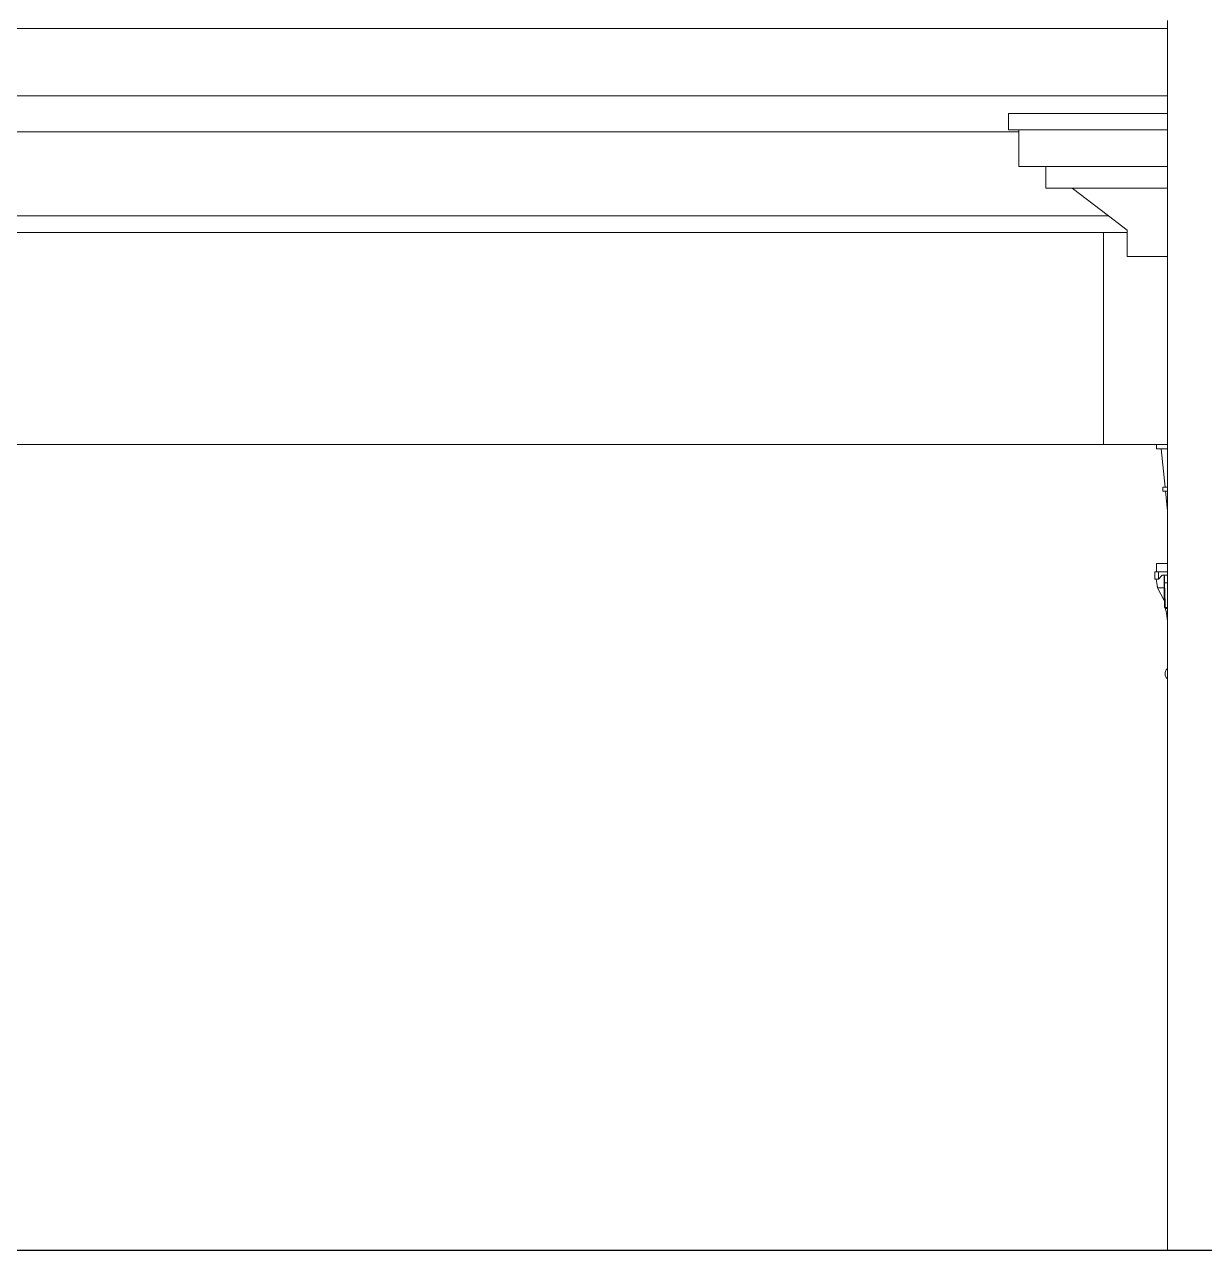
# Model space of a CAD drawing. Header units: millimetres. Extents: x -667 to -468, y -723 to -475.
# Drawn here: x -581.926 to -579.701, y -494.445 to -492.132 of the extents above; entities that cross this region are included whole.
import ezdxf

# ---------------------------------------------------------------- set-up
doc = ezdxf.new("R2010")
doc.units = ezdxf.units.MM
doc.layers.get('0').update_dxf_attribs({"lineweight": 9})
doc.layers.add('dinding', color=36, linetype='Continuous', lineweight=9)

msp = doc.modelspace()

# ---------------------------------------------------------------- linework, layer by layer
at = {"lineweight": 30}
msp.add_lwpolyline([(-566.6511, -486.5949), (-566.6511, -493.4449), (-577.6625, -493.4449), (-577.6625, -494.4449), (-582.7711, -494.4449)], dxfattribs=at)
at = {"layer": 'dinding'}
for p, q in [((-583.6011, -492.1399), (-579.7711, -492.1399)), ((-579.7711, -492.1399), (-579.7711, -492.1249)), ((-579.7711, -492.2668), (-579.7711, -492.1399)), ((-583.4946, -492.2668), (-579.7711, -492.2668)), ((-579.7711, -492.3002), (-579.7711, -492.2668)), ((-580.0711, -492.3308), (-580.0711, -492.3002)), ((-579.7711, -492.3002), (-580.0711, -492.3002)), ((-579.7711, -492.3308), (-579.7711, -492.3002)), ((-580.0711, -492.3308), (-580.0511, -492.3308)), ((-580.0511, -492.3308), (-579.7711, -492.3308)), ((-580.0511, -492.3349), (-580.0511, -492.3308)), ((-579.7711, -492.4002), (-579.7711, -492.3308)), ((-583.4946, -492.3349), (-580.0511, -492.3349)), ((-580.0511, -492.4002), (-580.0511, -492.3349)), ((-580.0004, -492.4002), (-580.0511, -492.4002)), ((-580.0004, -492.4002), (-580.0004, -492.4411)), ((-579.7711, -492.4002), (-580.0004, -492.4002)), ((-579.7711, -492.4411), (-579.7711, -492.4002)), ((-580.0004, -492.4411), (-579.9511, -492.4411)), ((-579.7711, -492.4411), (-579.9511, -492.4411)), ((-579.8824, -492.4934), (-579.9511, -492.4411)), ((-579.7711, -492.5702), (-579.7711, -492.4411)), ((-583.3617, -492.4934), (-579.8824, -492.4934)), ((-579.8471, -492.5202), (-579.8824, -492.4934)), ((-582.3076, -492.5249), (-579.8916, -492.5249)), ((-579.8916, -492.9249), (-579.8916, -492.5249)), ((-579.8916, -492.5249), (-579.8471, -492.5249)), ((-579.8471, -492.5202), (-579.8471, -492.5249)), ((-579.8471, -492.5249), (-579.8471, -492.5702)), ((-579.7711, -492.5702), (-579.8471, -492.5702)), ((-579.7711, -492.9249), (-579.7711, -492.5702)), ((-579.8916, -492.9249), (-582.3076, -492.9249)), ((-579.7916, -492.9249), (-579.8916, -492.9249)), ((-579.7916, -492.9329), (-579.7916, -492.9249)), ((-579.7916, -492.9249), (-579.7711, -492.9249)), ((-579.7711, -492.9329), (-579.7711, -492.9249)), ((-579.7828, -492.9329), (-579.7916, -492.9329)), ((-579.7828, -492.9329), (-579.7756, -493.0049)), ((-579.7828, -492.9329), (-579.7711, -492.9329)), ((-579.7711, -493.0049), (-579.7711, -492.9329)), ((-579.7796, -493.0049), (-579.7756, -493.0049)), ((-579.7796, -493.0129), (-579.7796, -493.0049)), ((-579.7748, -493.0129), (-579.7796, -493.0129)), ((-579.7756, -493.0049), (-579.7711, -493.0049)), ((-579.7748, -493.0129), (-579.7711, -493.0496)), ((-579.7748, -493.0129), (-579.7711, -493.0129)), ((-579.7711, -493.0129), (-579.7711, -493.0049)), ((-579.7711, -493.0496), (-579.7711, -493.0129)), ((-579.7711, -493.1489), (-579.7711, -493.0496)), ((-579.7916, -493.1489), (-579.7711, -493.1489)), ((-579.7916, -493.1649), (-579.7916, -493.1489)), ((-579.7711, -493.1649), (-579.7711, -493.1489)), ((-579.7949, -493.1649), (-579.7948, -493.165)), ((-579.7948, -493.1651), (-579.7949, -493.1649)), ((-579.7948, -493.1649), (-579.7949, -493.1649)), ((-579.7949, -493.1649), (-579.7949, -493.1708)), ((-579.7949, -493.1788), (-579.7949, -493.1708)), ((-579.7949, -493.1708), (-579.7948, -493.1709)), ((-579.7949, -493.1788), (-579.7948, -493.1788)), ((-579.7948, -493.1649), (-579.7948, -493.1649)), ((-579.7948, -493.1649), (-579.794, -493.1649)), ((-579.7948, -493.165), (-579.7948, -493.1649)), ((-579.7948, -493.1651), (-579.7948, -493.165)), ((-579.7948, -493.1709), (-579.7948, -493.1651)), ((-579.7948, -493.1788), (-579.7948, -493.1709)), ((-579.793, -493.1788), (-579.7948, -493.1788)), ((-579.7948, -493.1788), (-579.7948, -493.1788)), ((-579.7919, -493.1649), (-579.794, -493.1649)), ((-579.7922, -493.1788), (-579.793, -493.1788)), ((-579.7922, -493.1788), (-579.7911, -493.186)), ((-579.7921, -493.1788), (-579.7922, -493.1788)), ((-579.7921, -493.1788), (-579.791, -493.186)), ((-579.788, -493.1788), (-579.7921, -493.1788)), ((-579.7919, -493.1649), (-579.7916, -493.1649)), ((-579.7916, -493.1649), (-579.788, -493.1649)), ((-579.7911, -493.186), (-579.7901, -493.1949)), ((-579.791, -493.186), (-579.7901, -493.1941)), ((-579.788, -493.1788), (-579.788, -493.1649)), ((-579.788, -493.1649), (-579.7869, -493.1649)), ((-579.7812, -493.1708), (-579.788, -493.1788)), ((-579.7869, -493.1649), (-579.7868, -493.1649)), ((-579.777, -493.1649), (-579.7868, -493.1649)), ((-579.7772, -493.1708), (-579.7812, -493.1708)), ((-579.7769, -493.1858), (-579.7772, -493.1708)), ((-579.7772, -493.1949), (-579.7772, -493.1708)), ((-579.7772, -493.1708), (-579.7769, -493.1776)), ((-579.7769, -493.1708), (-579.7772, -493.1708)), ((-579.777, -493.1649), (-579.7769, -493.1649)), ((-579.7769, -493.1649), (-579.7711, -493.1649)), ((-579.7711, -493.1708), (-579.7769, -493.1708)), ((-579.7769, -493.1708), (-579.7769, -493.1776)), ((-579.7769, -493.1776), (-579.7769, -493.1776)), ((-579.7769, -493.1781), (-579.7769, -493.1776)), ((-579.7769, -493.1781), (-579.7769, -493.1858)), ((-579.7769, -493.1784), (-579.7766, -493.1858)), ((-579.7766, -493.1858), (-579.7769, -493.1858)), ((-579.7769, -493.1858), (-579.7769, -493.22)), ((-579.7766, -493.1858), (-579.7753, -493.2251)), ((-579.7766, -493.1858), (-579.7711, -493.1858)), ((-579.7711, -493.1708), (-579.7711, -493.1649)), ((-579.7711, -493.1791), (-579.7711, -493.1708)), ((-579.7711, -493.1858), (-579.7711, -493.1791)), ((-579.7711, -493.2321), (-579.7711, -493.1858)), ((-579.7901, -493.1949), (-579.7901, -493.1941)), ((-579.7901, -493.1941), (-579.79, -493.1949)), ((-579.79, -493.1949), (-579.7901, -493.1949)), ((-579.7901, -493.1949), (-579.7773, -493.2191)), ((-579.7772, -493.1949), (-579.79, -493.1949)), ((-579.79, -493.1949), (-579.7773, -493.2189)), ((-579.7772, -493.2191), (-579.7772, -493.1949)), ((-579.7773, -493.2191), (-579.7773, -493.2189)), ((-579.7773, -493.2189), (-579.7772, -493.2191)), ((-579.777, -493.2201), (-579.7773, -493.2191)), ((-579.7772, -493.2191), (-579.7773, -493.2191)), ((-579.7769, -493.22), (-579.7772, -493.2191)), ((-579.777, -493.2321), (-579.777, -493.2201)), ((-579.7769, -493.2203), (-579.777, -493.2201)), ((-579.7769, -493.2321), (-579.777, -493.2321)), ((-579.7769, -493.22), (-579.7769, -493.2203)), ((-579.7769, -493.2203), (-579.7769, -493.2251)), ((-579.7769, -493.2251), (-579.7769, -493.2321)), ((-579.7753, -493.2251), (-579.7769, -493.2251)), ((-579.7756, -493.2321), (-579.7769, -493.2321)), ((-579.7753, -493.2289), (-579.7756, -493.2289)), ((-579.7756, -493.2289), (-579.7756, -493.2321)), ((-579.7756, -493.2338), (-579.7756, -493.2321)), ((-579.7753, -493.2251), (-579.7753, -493.2289)), ((-579.7753, -493.2289), (-579.7753, -493.2321)), ((-579.7753, -493.2321), (-579.7711, -493.2321)), ((-579.7711, -493.2338), (-579.7711, -493.2321)), ((-579.7746, -493.2353), (-579.7756, -493.2338)), ((-579.7711, -493.2338), (-579.7756, -493.2338)), ((-579.7735, -493.2397), (-579.7746, -493.2353)), ((-579.7724, -493.2465), (-579.7735, -493.2397)), ((-579.7716, -493.2539), (-579.7724, -493.2465)), ((-579.7711, -493.2539), (-579.7716, -493.2539)), ((-579.7716, -493.2539), (-579.7711, -493.2563)), ((-579.7711, -493.2539), (-579.7711, -493.2338)), ((-579.7711, -493.2563), (-579.7711, -493.2539)), ((-579.7711, -493.3472), (-579.7711, -493.2563)), ((-579.7734, -493.3497), (-579.7718, -493.3478)), ((-579.7718, -493.3478), (-579.7711, -493.3472)), ((-579.7711, -493.3667), (-579.7711, -493.3472)), ((-579.7756, -493.3569), (-579.7753, -493.3544)), ((-579.7753, -493.3595), (-579.7756, -493.3569)), ((-579.7753, -493.3544), (-579.7746, -493.352)), ((-579.7746, -493.3619), (-579.7753, -493.3595)), ((-579.7746, -493.352), (-579.7734, -493.3497)), ((-579.7734, -493.3641), (-579.7746, -493.3619)), ((-579.7718, -493.3661), (-579.7734, -493.3641)), ((-579.7711, -493.3667), (-579.7718, -493.3661)), ((-579.7711, -493.3729), (-579.7711, -493.3667)), ((-579.7711, -493.3729), (-579.7712, -493.3729)), ((-579.7712, -493.3729), (-579.7712, -493.4129)), ((-579.7711, -493.4129), (-579.7711, -493.3729)), ((-579.7711, -493.4129), (-579.7712, -493.4129)), ((-579.7711, -494.4449), (-579.7711, -493.4129)), ((-579.7711, -494.4449), (-582.4311, -494.4449)), ((-577.6625, -494.4449), (-579.7711, -494.4449))]:
    msp.add_line(p, q, dxfattribs=at)

doc.saveas('drawing.dxf')
